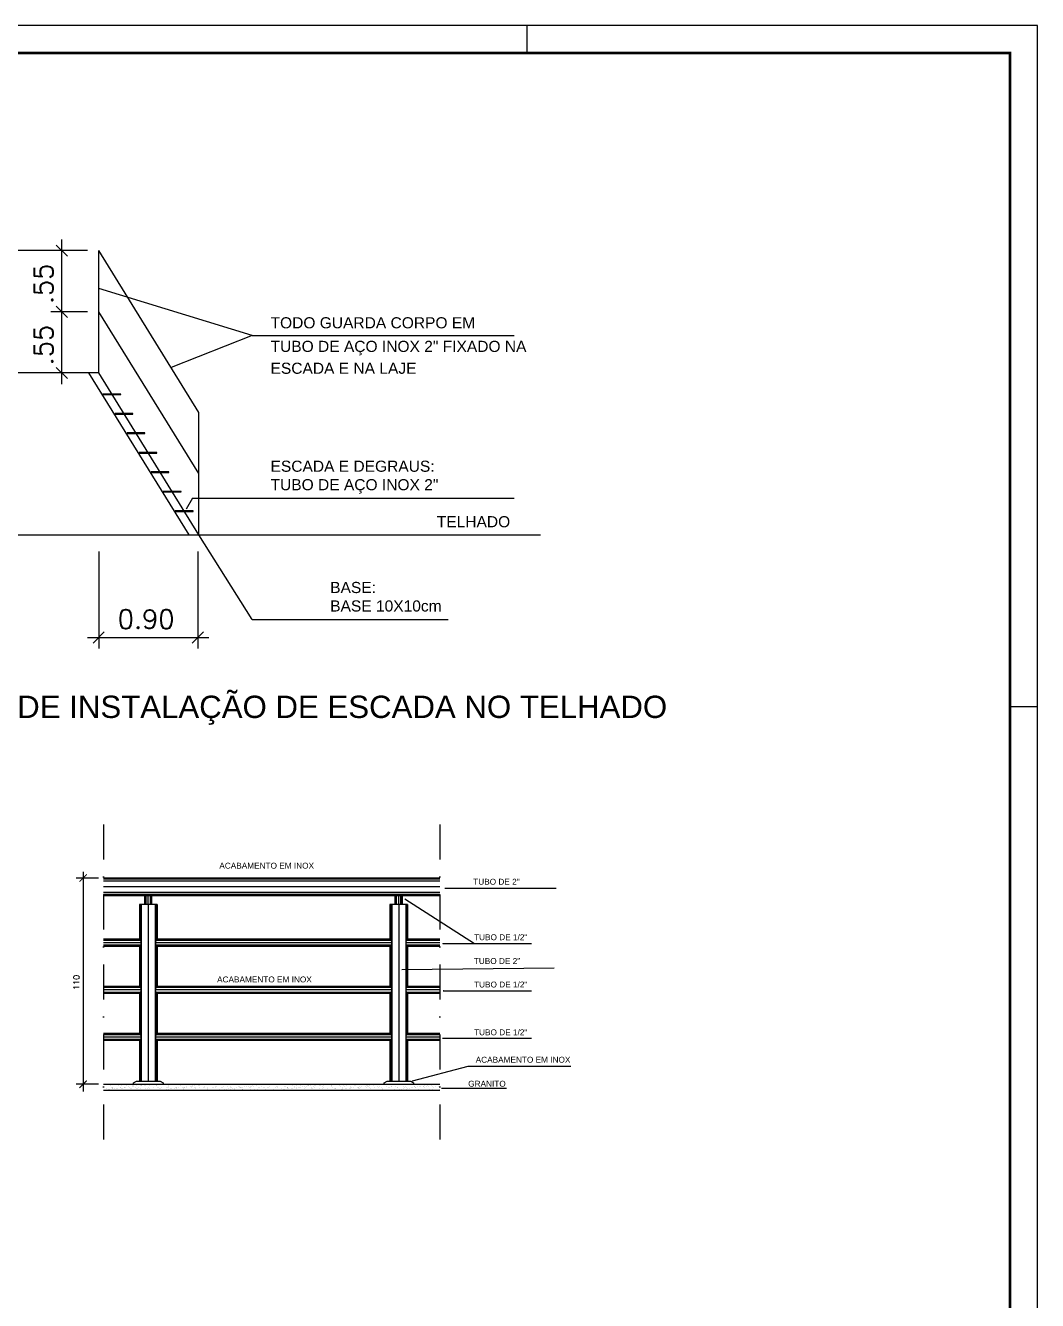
# Model space of a CAD drawing. Header units: millimetres. Extents: x -312439 to 477422, y -331570 to 212570.
# Drawn here: x -230230 to -193539, y -64918 to -18669 of the extents above; entities that cross this region are included whole.
import ezdxf

# ---------------------------------------------------------------- set-up
doc = ezdxf.new("R2010")
doc.units = ezdxf.units.MM
doc.linetypes.add('CONTINU', pattern=[0])
doc.linetypes.add('DASHDOT', pattern=[25.4, 12.7, -6.35, 0, -6.35])
doc.layers.add('0.1', color=8, linetype='Continuous', lineweight=13)
doc.layers.add('ARQ-FOLHA', color=7, linetype='Continuous')
doc.styles.add('ROMANS', font='romans.shx', dxfattribs={"height": 187.5})
doc.styles.get("Standard").update_dxf_attribs({"font": 'arial.ttf'})

# ---------------------------------------------------------------- blocks, each defined once
blk = doc.blocks.new('FOLHA A0')
at = {"layer": 'ARQ-FOLHA'}
for p, q in [((1189, 0), (0, 0)), ((1004, -10), (1004, 0)), ((1189, -841), (1189, 0)), ((1179, -247), (1189, -247))]:
    blk.add_line(p, q, dxfattribs=at)
at = {"layer": 'ARQ-FOLHA', "const_width": 1}
blk.add_lwpolyline([(1179, -10), (25, -10), (25, -831), (1179, -831), (1179, -10)], dxfattribs=at)
blk = doc.blocks.new('_Open90')
at = {"color": 0, "linetype": 'ByBlock', "lineweight": -2}
for p, q in [((0, 0), (-1, 0)), ((-0.5, 0.5), (0, 0)), ((0, 0), (-0.5, -0.5))]:
    blk.add_line(p, q, dxfattribs=at)

msp = doc.modelspace()

# ---------------------------------------------------------------- linework, layer by layer
at = {"color": 0, "linetype": 'ByBlock'}
for p, q in [((-228710.553, -27037.136), (-229113.874, -26633.814)), ((-228710.553, -29255.407), (-229113.874, -28852.085)), ((-229113.874, -28852.085), (-228710.553, -29255.407)), ((-229113.874, -31070.355), (-228710.553, -31473.677)), ((-227372.313, -40667.932), (-227775.635, -41071.254)), ((-224182.761, -41071.254), (-223779.439, -40667.932))]:
    msp.add_line(p, q, dxfattribs=at)
at = {"linetype": 'DASHDOT', "ltscale": 100}
for p, q in [((-227401.615, -47646.315), (-227401.615, -59130.323)), ((-215202.232, -47646.315), (-215202.232, -59130.323))]:
    msp.add_line(p, q, dxfattribs=at)
at = {"color": 8}
for p, q in [((-228139.769, -49370.214), (-228139.769, -57334.116)), ((-227579.499, -49592.851), (-228394.362, -49592.851)), ((-215202.232, -49608.728), (-227401.615, -49608.728)), ((-215202.232, -49636.858), (-227401.615, -49636.858)), ((-215202.232, -49702.496), (-227401.615, -49702.496)), ((-215202.232, -49913.473), (-227401.615, -49913.473)), ((-215202.232, -50124.451), (-227401.615, -50124.451)), ((-215202.232, -50190.088), (-227401.615, -50190.088)), ((-215202.232, -50218.219), (-227401.615, -50218.219)), ((-225898.024, -50554.342), (-225898.024, -50234.077)), ((-225887.776, -50554.342), (-225887.776, -50234.077)), ((-225857.03, -50554.342), (-225857.03, -50234.077)), ((-225778.875, -50554.36), (-225778.875, -50234.077)), ((-225700.72, -50554.342), (-225700.72, -50234.077)), ((-225669.974, -50554.342), (-225669.974, -50234.077)), ((-225659.726, -50554.342), (-225659.726, -50234.077)), ((-216813.732, -50554.36), (-216813.732, -50234.095)), ((-216803.484, -50554.36), (-216803.484, -50234.095)), ((-216772.739, -50554.36), (-216772.739, -50234.095)), ((-216694.583, -50554.379), (-216694.583, -50234.095)), ((-216616.428, -50554.36), (-216616.428, -50234.095)), ((-216585.683, -50554.36), (-216585.683, -50234.095)), ((-216575.434, -50554.36), (-216575.434, -50234.095)), ((-226095.714, -50554.36), (-226095.714, -51818.476)), ((-226088.729, -50554.36), (-226088.729, -51823.826)), ((-226074.627, -50554.36), (-226074.627, -51836.802)), ((-226030.237, -50554.36), (-226030.237, -56967.159)), ((-225778.875, -50554.36), (-225778.875, -56967.159)), ((-225527.513, -50554.36), (-225527.513, -56967.159)), ((-225483.123, -50554.36), (-225483.123, -51836.802)), ((-225469.021, -50554.36), (-225469.021, -51823.826)), ((-225462.036, -50554.36), (-225462.036, -51818.476)), ((-217011.422, -50554.36), (-217011.422, -51818.476)), ((-217004.437, -50554.36), (-217004.437, -51823.826)), ((-216990.335, -50554.36), (-216990.335, -51836.802)), ((-216945.945, -50554.36), (-216945.945, -56967.159)), ((-216694.583, -50554.36), (-216694.583, -56967.159)), ((-216443.221, -50554.36), (-216443.221, -56967.159)), ((-216398.831, -50554.36), (-216398.831, -51836.802)), ((-216384.729, -50554.36), (-216384.729, -51823.826)), ((-216377.744, -50554.36), (-216377.744, -51818.476)), ((-226091.109, -51821.932), (-227401.615, -51821.932)), ((-226080.86, -51830.666), (-227401.615, -51830.666)), ((-226057.661, -51857.885), (-227401.615, -51857.885)), ((-226031.464, -51944.08), (-227401.615, -51944.08)), ((-226057.661, -52030.274), (-227401.615, -52030.274)), ((-226080.86, -52057.494), (-227401.615, -52057.494)), ((-226089.999, -52065.354), (-227401.615, -52065.354)), ((-226095.714, -52069.683), (-226095.714, -53528.461)), ((-226095.714, -52069.683), (-226095.714, -53528.461)), ((-226088.729, -52064.334), (-226088.729, -53533.81)), ((-226088.729, -52064.334), (-226088.729, -53533.81)), ((-226074.627, -52051.358), (-226074.627, -53546.786)), ((-226074.627, -52051.358), (-226074.627, -53546.786)), ((-216947.172, -51944.08), (-225526.286, -51944.08)), ((-216973.369, -51857.885), (-225500.089, -51857.885)), ((-216973.369, -52030.274), (-225500.089, -52030.274)), ((-225483.123, -52051.358), (-225483.123, -53546.786)), ((-216996.568, -51830.666), (-225476.89, -51830.666)), ((-216996.568, -52057.494), (-225476.89, -52057.494)), ((-225469.021, -52064.334), (-225469.021, -53533.81)), ((-217005.707, -52065.354), (-225467.751, -52065.354)), ((-217006.817, -51821.932), (-225466.641, -51821.932)), ((-225462.036, -52069.683), (-225462.036, -53528.461)), ((-217011.422, -52069.683), (-217011.422, -53528.461)), ((-217011.422, -52069.683), (-217011.422, -53528.461)), ((-217004.437, -52064.334), (-217004.437, -53533.81)), ((-217004.437, -52064.334), (-217004.437, -53533.81)), ((-216990.335, -52051.358), (-216990.335, -53546.786)), ((-216990.335, -52051.358), (-216990.335, -53546.786)), ((-215202.232, -51944.08), (-216441.995, -51944.08)), ((-215202.232, -51857.885), (-216415.797, -51857.885)), ((-215202.232, -52030.274), (-216415.797, -52030.274)), ((-216398.831, -52051.358), (-216398.831, -53546.786)), ((-215202.232, -51830.666), (-216392.598, -51830.666)), ((-215202.232, -52057.494), (-216392.598, -52057.494)), ((-216384.729, -52064.334), (-216384.729, -53533.81)), ((-215202.232, -52065.354), (-216383.459, -52065.354)), ((-215202.232, -51821.932), (-216382.35, -51821.932)), ((-216377.744, -52069.683), (-216377.744, -53528.461)), ((-226090.581, -53532.33), (-227401.615, -53532.33)), ((-226080.86, -53540.65), (-227401.615, -53540.65)), ((-226057.661, -53567.87), (-227401.615, -53567.87)), ((-216973.369, -53567.87), (-225500.089, -53567.87)), ((-216996.568, -53540.65), (-225476.89, -53540.65)), ((-217006.289, -53532.33), (-225467.169, -53532.33)), ((-215202.232, -53567.87), (-216415.797, -53567.87)), ((-215202.232, -53540.65), (-216392.598, -53540.65)), ((-215202.232, -53532.33), (-216382.877, -53532.33)), ((-226031.464, -53654.064), (-227401.615, -53654.064)), ((-226057.661, -53740.259), (-227401.615, -53740.259)), ((-226080.86, -53767.478), (-227401.615, -53767.478)), ((-226090.581, -53775.799), (-227401.615, -53775.799)), ((-226095.714, -53779.668), (-226095.714, -55238.445)), ((-226095.714, -53779.668), (-226095.714, -55238.445)), ((-226088.729, -53774.318), (-226088.729, -55243.794)), ((-226088.729, -53774.318), (-226088.729, -55243.794)), ((-226074.627, -53761.343), (-226074.627, -55256.77)), ((-226074.627, -53761.343), (-226074.627, -55256.77)), ((-216947.172, -53654.064), (-225526.286, -53654.064)), ((-216973.369, -53740.259), (-225500.089, -53740.259)), ((-225483.123, -53761.343), (-225483.123, -55256.77)), ((-216996.568, -53767.478), (-225476.89, -53767.478)), ((-225469.021, -53774.318), (-225469.021, -55243.794)), ((-217006.289, -53775.799), (-225467.169, -53775.799)), ((-225462.036, -53779.668), (-225462.036, -55238.445)), ((-217011.422, -53779.668), (-217011.422, -55238.445)), ((-217011.422, -53779.668), (-217011.422, -55238.445)), ((-217004.437, -53774.318), (-217004.437, -55243.794)), ((-217004.437, -53774.318), (-217004.437, -55243.794)), ((-216990.335, -53761.343), (-216990.335, -55256.77)), ((-216990.335, -53761.343), (-216990.335, -55256.77)), ((-215202.232, -53654.064), (-216441.995, -53654.064)), ((-215202.232, -53740.259), (-216415.797, -53740.259)), ((-216398.831, -53761.343), (-216398.831, -55256.77)), ((-215202.232, -53767.478), (-216392.598, -53767.478)), ((-216384.729, -53774.318), (-216384.729, -55243.794)), ((-215202.232, -53775.799), (-216382.877, -53775.799)), ((-216377.744, -53779.668), (-216377.744, -55238.445)), ((-226090.581, -55242.314), (-227401.615, -55242.314)), ((-226080.86, -55250.635), (-227401.615, -55250.635)), ((-226057.661, -55277.854), (-227401.615, -55277.854)), ((-226031.464, -55364.049), (-227401.615, -55364.049)), ((-226057.661, -55450.243), (-227401.615, -55450.243)), ((-226080.86, -55477.462), (-227401.615, -55477.462)), ((-226090.581, -55485.783), (-227401.615, -55485.783)), ((-226095.714, -55489.652), (-226095.714, -56967.159)), ((-226095.714, -55489.652), (-226095.714, -56967.159)), ((-226088.729, -55484.303), (-226088.729, -56967.159)), ((-226088.729, -55484.303), (-226088.729, -56967.159)), ((-226074.627, -55471.327), (-226074.627, -56967.159)), ((-226074.627, -55471.327), (-226074.627, -56967.159)), ((-216947.172, -55364.049), (-225526.286, -55364.049)), ((-216973.369, -55277.854), (-225500.089, -55277.854)), ((-216973.369, -55450.243), (-225500.089, -55450.243)), ((-225483.123, -55471.327), (-225483.123, -56967.159)), ((-216996.568, -55250.635), (-225476.89, -55250.635)), ((-216996.568, -55477.462), (-225476.89, -55477.462)), ((-225469.021, -55484.303), (-225469.021, -56967.159)), ((-217006.289, -55242.314), (-225467.169, -55242.314)), ((-217006.289, -55485.783), (-225467.169, -55485.783)), ((-225462.036, -55489.652), (-225462.036, -56967.159)), ((-217011.422, -55489.652), (-217011.422, -56967.159)), ((-217011.422, -55489.652), (-217011.422, -56967.159)), ((-217004.437, -55484.303), (-217004.437, -56967.159)), ((-217004.437, -55484.303), (-217004.437, -56967.159)), ((-216990.335, -55471.327), (-216990.335, -56967.159)), ((-216990.335, -55471.327), (-216990.335, -56967.159)), ((-215202.232, -55364.049), (-216441.995, -55364.049)), ((-215202.232, -55277.854), (-216415.797, -55277.854)), ((-215202.232, -55450.243), (-216415.797, -55450.243)), ((-216398.831, -55471.327), (-216398.831, -56967.159)), ((-215202.232, -55250.635), (-216392.598, -55250.635)), ((-215202.232, -55477.462), (-216392.598, -55477.462)), ((-216384.729, -55484.303), (-216384.729, -56967.159)), ((-215202.232, -55242.314), (-216382.877, -55242.314)), ((-215202.232, -55485.783), (-216382.877, -55485.783)), ((-216377.744, -55489.652), (-216377.744, -56967.159)), ((-214182.878, -56417.763), (-210461.862, -56417.763)), ((-227579.499, -57074.033), (-228394.362, -57074.033)), ((-227401.615, -57074.033), (-215202.232, -57074.033)), ((-227401.615, -57287.781), (-215202.232, -57287.781))]:
    msp.add_line(p, q, dxfattribs=at)
for p, q in [((-215202.232, -49592.851), (-227401.615, -49592.851)), ((-215202.232, -50234.095), (-227401.615, -50234.095)), ((-225907.124, -50554.342), (-225907.124, -50234.077)), ((-225650.626, -50554.342), (-225650.626, -50234.077)), ((-216822.832, -50554.36), (-216822.832, -50234.095)), ((-216566.334, -50554.36), (-216566.334, -50234.095)), ((-226099.497, -50554.36), (-226099.497, -51815.831)), ((-225458.253, -50554.36), (-226099.497, -50554.36)), ((-225458.253, -50554.36), (-225458.253, -51815.831)), ((-217015.205, -50554.36), (-217015.205, -51815.831)), ((-216373.961, -50554.36), (-217015.205, -50554.36)), ((-216373.961, -50554.36), (-216373.961, -51815.831)), ((-226099.497, -51815.831), (-227401.615, -51815.831)), ((-226099.497, -52072.329), (-227401.615, -52072.329)), ((-226099.497, -52072.329), (-226099.497, -53525.815)), ((-226099.497, -52072.329), (-226099.497, -53525.815)), ((-217015.205, -51815.831), (-225458.253, -51815.831)), ((-217015.205, -52072.329), (-225458.253, -52072.329)), ((-225458.253, -52072.329), (-225458.253, -53525.815)), ((-217015.205, -52072.329), (-217015.205, -53525.815)), ((-217015.205, -52072.329), (-217015.205, -53525.815)), ((-215202.232, -51815.831), (-216373.961, -51815.831)), ((-216373.961, -52072.329), (-216373.961, -53525.815)), ((-215202.232, -52072.329), (-216373.961, -52072.329)), ((-226099.497, -53525.815), (-227401.615, -53525.815)), ((-217015.205, -53525.815), (-225458.253, -53525.815)), ((-215202.232, -53525.815), (-216373.961, -53525.815)), ((-226099.497, -53782.313), (-227401.615, -53782.313)), ((-226099.497, -53782.313), (-226099.497, -55235.8)), ((-226099.497, -53782.313), (-226099.497, -55235.8)), ((-217015.205, -53782.313), (-225458.253, -53782.313)), ((-225458.253, -53782.313), (-225458.253, -55235.8)), ((-217015.205, -53782.313), (-217015.205, -55235.8)), ((-217015.205, -53782.313), (-217015.205, -55235.8)), ((-216373.961, -53782.313), (-216373.961, -55235.8)), ((-215202.232, -53782.313), (-216373.961, -53782.313)), ((-226099.497, -55235.8), (-227401.615, -55235.8)), ((-226099.497, -55492.297), (-227401.615, -55492.297)), ((-226099.497, -55492.297), (-226099.497, -56967.159)), ((-226099.497, -55492.297), (-226099.497, -56967.159)), ((-217015.205, -55235.8), (-225458.253, -55235.8)), ((-217015.205, -55492.297), (-225458.253, -55492.297)), ((-225458.253, -55492.297), (-225458.253, -56967.159)), ((-217015.205, -55492.297), (-217015.205, -56967.159)), ((-217015.205, -55492.297), (-217015.205, -56967.159)), ((-215202.232, -55235.8), (-216373.961, -55235.8)), ((-216373.961, -55492.297), (-216373.961, -56967.159)), ((-215202.232, -55492.297), (-216373.961, -55492.297)), ((-226313.245, -57020.596), (-226206.371, -56967.159)), ((-226313.245, -57074.033), (-226313.245, -57020.596)), ((-226206.371, -56967.159), (-225351.379, -56967.159)), ((-226099.497, -56967.159), (-225458.253, -56967.159)), ((-225351.379, -56967.159), (-225244.505, -57020.596)), ((-225244.505, -57020.596), (-225244.505, -57074.033)), ((-217228.953, -57020.596), (-217122.079, -56967.159)), ((-217228.953, -57074.033), (-217228.953, -57020.596)), ((-217122.079, -56967.159), (-216267.087, -56967.159)), ((-217015.205, -56967.159), (-216373.961, -56967.159)), ((-216267.087, -56967.159), (-216160.213, -57020.596)), ((-216160.213, -57020.596), (-216160.213, -57074.033))]:
    msp.add_line(p, q)
at = {"color": 8, "linetype": 'Continuous'}
for p, q in [((-227373.062, -57281.527), (-227373.062, -57281.527)), ((-227276.614, -57234.92), (-227276.614, -57234.92)), ((-227227.897, -57262.415), (-227227.897, -57262.415)), ((-227198.358, -57092.403), (-227198.358, -57092.403)), ((-227172.268, -57255.092), (-227172.268, -57255.092)), ((-227147.735, -57136.027), (-227147.735, -57136.027)), ((-227115.513, -57184.024), (-227115.513, -57184.024)), ((-227091.984, -57189.877), (-227091.984, -57189.877)), ((-227085.381, -57243.653), (-227085.381, -57243.653)), ((-227072.285, -57207.927), (-227072.285, -57207.927)), ((-227070.445, -57212.736), (-227070.445, -57212.736)), ((-226996.861, -57231.352), (-226996.861, -57231.352)), ((-226940.217, -57224.542), (-226940.217, -57224.542)), ((-226884.588, -57217.218), (-226884.588, -57217.218)), ((-226859.079, -57125.628), (-226859.079, -57125.628)), ((-226797.701, -57205.779), (-226797.701, -57205.779)), ((-226782.692, -57183.419), (-226782.692, -57183.419)), ((-226770.707, -57096.076), (-226770.707, -57096.076)), ((-226751.008, -57114.127), (-226751.008, -57114.127)), ((-226737.624, -57212.131), (-226737.624, -57212.131)), ((-226723.468, -57232.663), (-226723.468, -57232.663)), ((-226658.029, -57199.326), (-226658.029, -57199.326)), ((-226652.536, -57186.668), (-226652.536, -57186.668)), ((-226596.907, -57179.344), (-226596.907, -57179.344)), ((-226579.327, -57122.059), (-226579.327, -57122.059)), ((-226510.02, -57167.905), (-226510.02, -57167.905)), ((-226449.871, -57182.815), (-226449.871, -57182.815)), ((-226434.812, -57222.263), (-226434.812, -57222.263)), ((-226404.803, -57211.526), (-226404.803, -57211.526)), ((-226364.855, -57148.794), (-226364.855, -57148.794)), ((-226336.752, -57105.526), (-226336.752, -57105.526)), ((-226309.227, -57141.47), (-226309.227, -57141.47)), ((-226305.933, -57123.371), (-226305.933, -57123.371)), ((-226230.378, -57203), (-226230.378, -57203)), ((-226222.34, -57130.031), (-226222.34, -57130.031)), ((-226210.679, -57221.05), (-226210.679, -57221.05)), ((-226155.06, -57218.695), (-226155.06, -57218.695)), ((-226117.051, -57182.21), (-226117.051, -57182.21)), ((-226077.175, -57110.92), (-226077.175, -57110.92)), ((-226071.982, -57210.921), (-226071.982, -57210.921)), ((-226021.546, -57103.596), (-226021.546, -57103.596)), ((-226017.278, -57112.971), (-226017.278, -57112.971)), ((-225934.659, -57092.157), (-225934.659, -57092.157)), ((-225909.101, -57109.199), (-225909.101, -57109.199)), ((-225889.402, -57127.25), (-225889.402, -57127.25)), ((-225881.667, -57220.006), (-225881.667, -57220.006)), ((-225796.423, -57212.449), (-225796.423, -57212.449)), ((-225784.23, -57181.605), (-225784.23, -57181.605)), ((-225739.161, -57210.317), (-225739.161, -57210.317)), ((-225737.526, -57109.403), (-225737.526, -57109.403)), ((-225593.011, -57209.606), (-225593.011, -57209.606)), ((-225475.146, -57118.649), (-225475.146, -57118.649)), ((-225464.132, -57110.714), (-225464.132, -57110.714)), ((-225451.409, -57181), (-225451.409, -57181)), ((-225406.341, -57209.712), (-225406.341, -57209.712)), ((-225368.772, -57216.123), (-225368.772, -57216.123)), ((-225349.073, -57234.173), (-225349.073, -57234.173)), ((-225313.259, -57206.038), (-225313.259, -57206.038)), ((-225260.76, -57280.15), (-225260.76, -57280.15)), ((-225175.477, -57100.314), (-225175.477, -57100.314)), ((-225118.588, -57180.395), (-225118.588, -57180.395)), ((-225115.596, -57261.039), (-225115.596, -57261.039)), ((-225073.52, -57209.107), (-225073.52, -57209.107)), ((-225059.967, -57253.715), (-225059.967, -57253.715)), ((-225047.495, -57122.322), (-225047.495, -57122.322)), ((-225039.866, -57207.349), (-225039.866, -57207.349)), ((-225027.796, -57140.373), (-225027.796, -57140.373)), ((-224973.08, -57242.276), (-224973.08, -57242.276)), ((-224934.817, -57225.572), (-224934.817, -57225.572)), ((-224895.724, -57096.746), (-224895.724, -57096.746)), ((-224827.915, -57223.165), (-224827.915, -57223.165)), ((-224785.767, -57179.791), (-224785.767, -57179.791)), ((-224772.286, -57215.841), (-224772.286, -57215.841)), ((-224751.21, -57196.95), (-224751.21, -57196.95)), ((-224740.699, -57208.502), (-224740.699, -57208.502)), ((-224685.399, -57204.402), (-224685.399, -57204.402)), ((-224622.331, -57098.057), (-224622.331, -57098.057)), ((-224613.54, -57131.772), (-224613.54, -57131.772)), ((-224540.234, -57185.291), (-224540.234, -57185.291)), ((-224507.166, -57229.246), (-224507.166, -57229.246)), ((-224487.467, -57247.296), (-224487.467, -57247.296)), ((-224484.606, -57177.967), (-224484.606, -57177.967)), ((-224471.458, -57193.381), (-224471.458, -57193.381)), ((-224452.946, -57179.186), (-224452.946, -57179.186)), ((-224407.878, -57207.897), (-224407.878, -57207.897)), ((-224397.719, -57166.528), (-224397.719, -57166.528)), ((-224333.676, -57087.657), (-224333.676, -57087.657)), ((-224252.554, -57147.417), (-224252.554, -57147.417)), ((-224198.064, -57194.692), (-224198.064, -57194.692)), ((-224196.925, -57140.093), (-224196.925, -57140.093)), ((-224185.889, -57135.445), (-224185.889, -57135.445)), ((-224166.19, -57153.496), (-224166.19, -57153.496)), ((-224120.125, -57178.581), (-224120.125, -57178.581)), ((-224110.038, -57128.654), (-224110.038, -57128.654)), ((-224075.057, -57207.293), (-224075.057, -57207.293)), ((-224073.211, -57238.695), (-224073.211, -57238.695)), ((-224053.923, -57084.089), (-224053.923, -57084.089)), ((-223964.873, -57109.543), (-223964.873, -57109.543)), ((-223909.409, -57184.293), (-223909.409, -57184.293)), ((-223909.244, -57102.219), (-223909.244, -57102.219)), ((-223822.357, -57090.781), (-223822.357, -57090.781)), ((-223787.304, -57177.976), (-223787.304, -57177.976)), ((-223780.53, -57085.4), (-223780.53, -57085.4)), ((-223751.934, -57144.895), (-223751.934, -57144.895)), ((-223742.236, -57206.688), (-223742.236, -57206.688)), ((-223645.56, -57242.369), (-223645.56, -57242.369)), ((-223629.657, -57180.724), (-223629.657, -57180.724)), ((-223625.861, -57260.419), (-223625.861, -57260.419)), ((-223491.875, -57075.001), (-223491.875, -57075.001)), ((-223485.142, -57280.928), (-223485.142, -57280.928)), ((-223454.484, -57177.371), (-223454.484, -57177.371)), ((-223409.415, -57206.083), (-223409.415, -57206.083)), ((-223356.263, -57182.036), (-223356.263, -57182.036)), ((-223324.283, -57148.568), (-223324.283, -57148.568)), ((-223304.584, -57166.619), (-223304.584, -57166.619)), ((-223211.605, -57251.818), (-223211.605, -57251.818)), ((-223205.39, -57277.36), (-223205.39, -57277.36)), ((-223148.459, -57278.773), (-223148.459, -57278.773)), ((-223121.663, -57176.767), (-223121.663, -57176.767)), ((-223076.594, -57205.478), (-223076.594, -57205.478)), ((-223067.608, -57171.636), (-223067.608, -57171.636)), ((-223003.294, -57259.662), (-223003.294, -57259.662)), ((-222947.665, -57252.338), (-222947.665, -57252.338)), ((-222931.997, -57278.671), (-222931.997, -57278.671)), ((-222890.328, -57158.018), (-222890.328, -57158.018)), ((-222860.778, -57240.899), (-222860.778, -57240.899)), ((-222788.842, -57176.162), (-222788.842, -57176.162)), ((-222787.855, -57168.068), (-222787.855, -57168.068)), ((-222783.954, -57255.492), (-222783.954, -57255.492)), ((-222764.255, -57273.543), (-222764.255, -57273.543)), ((-222743.774, -57204.873), (-222743.774, -57204.873)), ((-222715.613, -57221.788), (-222715.613, -57221.788)), ((-222659.985, -57214.464), (-222659.985, -57214.464)), ((-222643.341, -57268.271), (-222643.341, -57268.271)), ((-222573.098, -57203.025), (-222573.098, -57203.025)), ((-222514.462, -57169.379), (-222514.462, -57169.379)), ((-222462.677, -57161.691), (-222462.677, -57161.691)), ((-222456.021, -57175.557), (-222456.021, -57175.557)), ((-222442.978, -57179.742), (-222442.978, -57179.742)), ((-222427.933, -57183.914), (-222427.933, -57183.914)), ((-222410.953, -57204.269), (-222410.953, -57204.269)), ((-222372.304, -57176.59), (-222372.304, -57176.59)), ((-222363.589, -57264.703), (-222363.589, -57264.703)), ((-222349.999, -57264.941), (-222349.999, -57264.941)), ((-222285.417, -57165.151), (-222285.417, -57165.151)), ((-222225.807, -57158.979), (-222225.807, -57158.979)), ((-222140.252, -57146.04), (-222140.252, -57146.04)), ((-222123.2, -57174.952), (-222123.2, -57174.952)), ((-222121.701, -57085.941), (-222121.701, -57085.941)), ((-222090.195, -57266.014), (-222090.195, -57266.014)), ((-222084.623, -57138.716), (-222084.623, -57138.716)), ((-222078.132, -57203.664), (-222078.132, -57203.664)), ((-222028.722, -57171.141), (-222028.722, -57171.141)), ((-221997.737, -57127.278), (-221997.737, -57127.278)), ((-221946.054, -57155.411), (-221946.054, -57155.411)), ((-221922.348, -57268.615), (-221922.348, -57268.615)), ((-221902.649, -57286.666), (-221902.649, -57286.666)), ((-221852.572, -57108.166), (-221852.572, -57108.166)), ((-221801.54, -57255.615), (-221801.54, -57255.615)), ((-221796.943, -57100.843), (-221796.943, -57100.843)), ((-221790.379, -57174.347), (-221790.379, -57174.347)), ((-221745.311, -57203.059), (-221745.311, -57203.059)), ((-221710.056, -57089.404), (-221710.056, -57089.404)), ((-221707.445, -57077.34), (-221707.445, -57077.34)), ((-221672.661, -57156.722), (-221672.661, -57156.722)), ((-221601.071, -57174.814), (-221601.071, -57174.814)), ((-221581.372, -57192.865), (-221581.372, -57192.865)), ((-221521.788, -57252.046), (-221521.788, -57252.046)), ((-221488.393, -57278.064), (-221488.393, -57278.064)), ((-221457.558, -57173.742), (-221457.558, -57173.742)), ((-221412.49, -57202.454), (-221412.49, -57202.454)), ((-221384.006, -57146.323), (-221384.006, -57146.323)), ((-221279.794, -57081.013), (-221279.794, -57081.013)), ((-221260.095, -57099.064), (-221260.095, -57099.064)), ((-221248.394, -57253.358), (-221248.394, -57253.358)), ((-221167.116, -57184.264), (-221167.116, -57184.264)), ((-221124.738, -57173.138), (-221124.738, -57173.138)), ((-221104.253, -57142.754), (-221104.253, -57142.754)), ((-221079.669, -57201.849), (-221079.669, -57201.849)), ((-221060.742, -57281.738), (-221060.742, -57281.738)), ((-221036.157, -57277.396), (-221036.157, -57277.396)), ((-220959.739, -57242.958), (-220959.739, -57242.958)), ((-220890.993, -57258.285), (-220890.993, -57258.285)), ((-220845.839, -57090.463), (-220845.839, -57090.463)), ((-220835.364, -57250.961), (-220835.364, -57250.961)), ((-220830.86, -57144.065), (-220830.86, -57144.065)), ((-220791.917, -57172.533), (-220791.917, -57172.533)), ((-220748.477, -57239.522), (-220748.477, -57239.522)), ((-220746.848, -57201.245), (-220746.848, -57201.245)), ((-220739.465, -57187.937), (-220739.465, -57187.937)), ((-220719.766, -57205.988), (-220719.766, -57205.988)), ((-220679.986, -57239.39), (-220679.986, -57239.39)), ((-220603.312, -57220.411), (-220603.312, -57220.411)), ((-220547.683, -57213.087), (-220547.683, -57213.087)), ((-220542.205, -57133.666), (-220542.205, -57133.666)), ((-220460.796, -57201.648), (-220460.796, -57201.648)), ((-220459.096, -57171.928), (-220459.096, -57171.928)), ((-220418.188, -57094.136), (-220418.188, -57094.136)), ((-220414.028, -57200.64), (-220414.028, -57200.64)), ((-220406.593, -57240.701), (-220406.593, -57240.701)), ((-220398.489, -57112.187), (-220398.489, -57112.187)), ((-220315.631, -57182.537), (-220315.631, -57182.537)), ((-220305.51, -57197.387), (-220305.51, -57197.387)), ((-220262.452, -57130.097), (-220262.452, -57130.097)), ((-220260.003, -57175.213), (-220260.003, -57175.213)), ((-220173.116, -57163.775), (-220173.116, -57163.775)), ((-220126.275, -57171.323), (-220126.275, -57171.323)), ((-220117.938, -57230.301), (-220117.938, -57230.301)), ((-220081.207, -57200.035), (-220081.207, -57200.035)), ((-220027.951, -57144.663), (-220027.951, -57144.663)), ((-219989.059, -57131.409), (-219989.059, -57131.409)), ((-219984.233, -57103.586), (-219984.233, -57103.586)), ((-219972.322, -57137.34), (-219972.322, -57137.34)), ((-219885.435, -57125.901), (-219885.435, -57125.901)), ((-219877.859, -57201.06), (-219877.859, -57201.06)), ((-219858.16, -57219.111), (-219858.16, -57219.111)), ((-219838.185, -57226.733), (-219838.185, -57226.733)), ((-219793.454, -57170.718), (-219793.454, -57170.718)), ((-219748.386, -57199.43), (-219748.386, -57199.43)), ((-219740.27, -57106.789), (-219740.27, -57106.789)), ((-219700.403, -57121.009), (-219700.403, -57121.009)), ((-219684.641, -57099.466), (-219684.641, -57099.466)), ((-219597.754, -57088.027), (-219597.754, -57088.027)), ((-219564.792, -57228.044), (-219564.792, -57228.044)), ((-219556.582, -57107.259), (-219556.582, -57107.259)), ((-219536.883, -57125.31), (-219536.883, -57125.31)), ((-219460.633, -57170.114), (-219460.633, -57170.114)), ((-219443.904, -57210.51), (-219443.904, -57210.51)), ((-219420.651, -57117.441), (-219420.651, -57117.441)), ((-219415.565, -57198.825), (-219415.565, -57198.825)), ((-219276.137, -57217.644), (-219276.137, -57217.644)), ((-219147.258, -57118.752), (-219147.258, -57118.752)), ((-219127.812, -57169.509), (-219127.812, -57169.509)), ((-219122.627, -57116.709), (-219122.627, -57116.709)), ((-219082.744, -57198.221), (-219082.744, -57198.221)), ((-219016.253, -57214.183), (-219016.253, -57214.183)), ((-219010.743, -57287.458), (-219010.743, -57287.458)), ((-218996.554, -57232.234), (-218996.554, -57232.234)), ((-218996.384, -57214.076), (-218996.384, -57214.076)), ((-218923.856, -57276.019), (-218923.856, -57276.019)), ((-218858.602, -57108.352), (-218858.602, -57108.352)), ((-218794.992, -57168.904), (-218794.992, -57168.904)), ((-218778.691, -57256.908), (-218778.691, -57256.908)), ((-218749.923, -57197.616), (-218749.923, -57197.616)), ((-218723.062, -57249.584), (-218723.062, -57249.584)), ((-218722.991, -57215.387), (-218722.991, -57215.387)), ((-218694.976, -57120.382), (-218694.976, -57120.382)), ((-218675.277, -57138.433), (-218675.277, -57138.433)), ((-218636.175, -57238.145), (-218636.175, -57238.145)), ((-218582.298, -57223.633), (-218582.298, -57223.633)), ((-218578.85, -57104.784), (-218578.85, -57104.784)), ((-218491.01, -57219.034), (-218491.01, -57219.034)), ((-218462.171, -57168.299), (-218462.171, -57168.299)), ((-218435.382, -57211.71), (-218435.382, -57211.71)), ((-218434.336, -57204.988), (-218434.336, -57204.988)), ((-218417.102, -57197.011), (-218417.102, -57197.011)), ((-218348.495, -57200.272), (-218348.495, -57200.272)), ((-218305.456, -57106.095), (-218305.456, -57106.095)), ((-218261.021, -57129.832), (-218261.021, -57129.832)), ((-218203.33, -57181.16), (-218203.33, -57181.16)), ((-218154.647, -57227.306), (-218154.647, -57227.306)), ((-218154.583, -57201.419), (-218154.583, -57201.419)), ((-218147.701, -57173.837), (-218147.701, -57173.837)), ((-218134.948, -57245.357), (-218134.948, -57245.357)), ((-218129.35, -57167.694), (-218129.35, -57167.694)), ((-218084.281, -57196.406), (-218084.281, -57196.406)), ((-218060.814, -57162.398), (-218060.814, -57162.398)), ((-218016.801, -57095.695), (-218016.801, -57095.695)), ((-217915.649, -57143.286), (-217915.649, -57143.286)), ((-217881.19, -57202.73), (-217881.19, -57202.73)), ((-217860.02, -57135.963), (-217860.02, -57135.963)), ((-217833.37, -57133.505), (-217833.37, -57133.505)), ((-217813.671, -57151.556), (-217813.671, -57151.556)), ((-217796.529, -57167.09), (-217796.529, -57167.09)), ((-217773.133, -57124.524), (-217773.133, -57124.524)), ((-217751.461, -57195.801), (-217751.461, -57195.801)), ((-217737.049, -57092.127), (-217737.049, -57092.127)), ((-217720.692, -57236.756), (-217720.692, -57236.756)), ((-217627.969, -57105.413), (-217627.969, -57105.413)), ((-217592.534, -57192.331), (-217592.534, -57192.331)), ((-217572.34, -57098.089), (-217572.34, -57098.089)), ((-217485.453, -57086.65), (-217485.453, -57086.65)), ((-217463.708, -57166.485), (-217463.708, -57166.485)), ((-217463.655, -57093.438), (-217463.655, -57093.438)), ((-217418.64, -57195.197), (-217418.64, -57195.197)), ((-217399.415, -57142.955), (-217399.415, -57142.955)), ((-217312.782, -57188.762), (-217312.782, -57188.762)), ((-217293.041, -57240.429), (-217293.041, -57240.429)), ((-217273.342, -57258.48), (-217273.342, -57258.48)), ((-217175, -57083.039), (-217175, -57083.039)), ((-217130.887, -57165.88), (-217130.887, -57165.88)), ((-217085.819, -57194.592), (-217085.819, -57194.592)), ((-217039.389, -57190.074), (-217039.389, -57190.074)), ((-216971.764, -57146.628), (-216971.764, -57146.628)), ((-216952.065, -57164.679), (-216952.065, -57164.679)), ((-216898.441, -57286.081), (-216898.441, -57286.081)), ((-216895.247, -57079.47), (-216895.247, -57079.47)), ((-216888.515, -57285.398), (-216888.515, -57285.398)), ((-216859.086, -57249.879), (-216859.086, -57249.879)), ((-216811.554, -57274.642), (-216811.554, -57274.642)), ((-216798.066, -57165.275), (-216798.066, -57165.275)), ((-216752.998, -57193.987), (-216752.998, -57193.987)), ((-216750.733, -57179.674), (-216750.733, -57179.674)), ((-216666.389, -57255.531), (-216666.389, -57255.531)), ((-216621.854, -57080.782), (-216621.854, -57080.782)), ((-216615.122, -57286.709), (-216615.122, -57286.709)), ((-216610.761, -57248.207), (-216610.761, -57248.207)), ((-216537.809, -57156.078), (-216537.809, -57156.078)), ((-216523.874, -57236.769), (-216523.874, -57236.769)), ((-216470.981, -57176.106), (-216470.981, -57176.106)), ((-216465.245, -57164.67), (-216465.245, -57164.67)), ((-216431.435, -57253.552), (-216431.435, -57253.552)), ((-216420.177, -57193.382), (-216420.177, -57193.382)), ((-216411.736, -57271.603), (-216411.736, -57271.603)), ((-216378.709, -57217.657), (-216378.709, -57217.657)), ((-216326.466, -57276.309), (-216326.466, -57276.309)), ((-216323.08, -57210.334), (-216323.08, -57210.334)), ((-216236.193, -57198.895), (-216236.193, -57198.895)), ((-216197.587, -57177.417), (-216197.587, -57177.417)), ((-216132.425, -57164.066), (-216132.425, -57164.066)), ((-216110.158, -57159.751), (-216110.158, -57159.751)), ((-216091.028, -57179.783), (-216091.028, -57179.783)), ((-216090.459, -57177.802), (-216090.459, -57177.802)), ((-216087.356, -57192.777), (-216087.356, -57192.777)), ((-216046.714, -57272.741), (-216046.714, -57272.741)), ((-216035.399, -57172.46), (-216035.399, -57172.46)), ((-215997.48, -57263.002), (-215997.48, -57263.002)), ((-215948.513, -57161.021), (-215948.513, -57161.021)), ((-215908.932, -57167.017), (-215908.932, -57167.017)), ((-215803.348, -57141.91), (-215803.348, -57141.91)), ((-215799.604, -57163.461), (-215799.604, -57163.461)), ((-215773.321, -57274.052), (-215773.321, -57274.052)), ((-215769.182, -57084.002), (-215769.182, -57084.002)), ((-215754.535, -57192.172), (-215754.535, -57192.172)), ((-215747.719, -57134.586), (-215747.719, -57134.586)), ((-215676.203, -57169.201), (-215676.203, -57169.201)), ((-215660.832, -57123.147), (-215660.832, -57123.147)), ((-215629.18, -57163.449), (-215629.18, -57163.449)), ((-215569.829, -57266.675), (-215569.829, -57266.675)), ((-215550.13, -57284.726), (-215550.13, -57284.726)), ((-215515.667, -57104.036), (-215515.667, -57104.036)), ((-215484.665, -57263.653), (-215484.665, -57263.653)), ((-215466.783, -57162.856), (-215466.783, -57162.856)), ((-215460.038, -57096.712), (-215460.038, -57096.712)), ((-215421.715, -57191.568), (-215421.715, -57191.568)), ((-215373.151, -57085.273), (-215373.151, -57085.273)), ((-215355.786, -57164.76), (-215355.786, -57164.76)), ((-215354.927, -57075.4), (-215354.927, -57075.4)), ((-215248.552, -57172.874), (-215248.552, -57172.874)), ((-215228.853, -57190.925), (-215228.853, -57190.925)), ((-215204.913, -57260.084), (-215204.913, -57260.084))]:
    msp.add_line(p, q, dxfattribs=at)
at = {"color": 0, "linetype": 'ByBlock', "const_width": 40.078}
for points in [[(-228273.361, -49726.444), (-228006.176, -49459.259)], [(-228006.176, -56940.44), (-228273.361, -57207.625)]]:
    msp.add_lwpolyline(points, dxfattribs=at)
at = {"color": 8}
msp.add_lwpolyline([(-216473.109, -50344.971), (-213944.729, -51973.575)], dxfattribs=at)
at = {"color": 8, "extrusion": (0, 0, -1)}
for points in [[(215021.345, -49963.796), (210989.72, -49963.796)], [(215097.816, -51973.575), (211882.457, -51973.575)], [(216584.288, -52909.479), (211061.234, -52856.572)], [(215078.629, -53687.199), (211882.457, -53687.199)], [(215112.785, -55400.823), (211882.457, -55400.823)], [(216196.528, -56955.612), (214182.878, -56417.763)], [(215141.602, -57218.78), (212790.374, -57218.78)]]:
    msp.add_lwpolyline(points, dxfattribs=at)
for centre, start, end in [((-226186.361, -51944.08), 304.1099218, 55.8900782), ((-225371.39, -51944.08), 124.1099218, 235.8900782), ((-217102.069, -51944.08), 304.1099218, 55.8900782), ((-216287.098, -51944.08), 124.1099218, 235.8900782), ((-226186.361, -53654.064), 304.1099218, 55.8900782), ((-225371.39, -53654.064), 124.1099218, 235.8900782), ((-217102.069, -53654.064), 304.1099218, 55.8900782), ((-216287.098, -53654.064), 124.1099218, 235.8900782), ((-226186.361, -55364.049), 304.1099218, 55.8900782), ((-225371.39, -55364.049), 124.1099218, 235.8900782), ((-217102.069, -55364.049), 304.1099218, 55.8900782), ((-216287.098, -55364.049), 124.1099218, 235.8900782)]:
    msp.add_arc(centre, 154.897, start, end)
at = {"layer": '0.1', "color": 8, "linetype": 'CONTINU', "lineweight": -2}
for p, q in [((-228912.213, -31675.338), (-228912.213, -26432.153)), ((-227977.296, -26835.475), (-232943.537, -26835.475)), ((-222014.574, -29908.513), (-227573.974, -28204.303)), ((-227977.296, -29053.746), (-229315.535, -29053.746)), ((-222014.574, -29908.513), (-224952.382, -31070.355)), ((-222014.574, -29908.513), (-212517.314, -29908.513)), ((-227977.296, -31272.016), (-232943.537, -31272.016)), ((-224171.105, -35819.305), (-224398.798, -36212.71)), ((-224171.105, -35819.305), (-212517.314, -35819.305)), ((-222008.317, -40218.163), (-223940.18, -37141.991)), ((-227573.974, -37754.982), (-227573.974, -41272.915)), ((-223981.1, -37754.982), (-223981.1, -41272.915)), ((-222008.317, -40218.163), (-214909.147, -40218.163)), ((-227977.296, -40869.593), (-223577.778, -40869.593))]:
    msp.add_line(p, q, dxfattribs=at)
at = {"layer": '0.1', "color": 7, "linetype": 'CONTINU', "lineweight": -2}
for p, q in [((-227573.974, -31272.016), (-227573.974, -26835.475)), ((-223940.18, -32705.45), (-227573.974, -26835.475)), ((-223940.18, -34923.72), (-227573.974, -29053.746)), ((-227573.974, -31272.016), (-242165.944, -31272.016)), ((-224295.942, -37141.991), (-227929.735, -31272.016)), ((-223940.18, -37141.991), (-227573.974, -31272.016)), ((-226776.569, -32038.917), (-227421.884, -32038.917)), ((-227421.884, -32038.917), (-227421.884, -32059.083)), ((-227421.884, -32059.083), (-226776.569, -32059.083)), ((-226776.569, -32059.083), (-226776.569, -32038.917)), ((-226339.636, -32744.73), (-226984.952, -32744.73)), ((-226984.952, -32744.73), (-226984.952, -32764.897)), ((-226984.952, -32764.897), (-226339.636, -32764.897)), ((-226339.636, -32764.897), (-226339.636, -32744.73)), ((-223940.18, -37141.991), (-223940.18, -32705.45)), ((-225902.704, -33450.544), (-226548.019, -33450.544)), ((-226548.019, -33450.544), (-226548.019, -33470.71)), ((-226548.019, -33470.71), (-225902.704, -33470.71)), ((-225902.704, -33470.71), (-225902.704, -33450.544)), ((-225465.772, -34156.357), (-226111.087, -34156.357)), ((-226111.087, -34156.357), (-226111.087, -34176.523)), ((-226111.087, -34176.523), (-225465.772, -34176.523)), ((-225465.772, -34176.523), (-225465.772, -34156.357)), ((-225028.84, -34862.171), (-225674.155, -34862.171)), ((-225674.155, -34862.171), (-225674.155, -34882.337)), ((-225674.155, -34882.337), (-225028.84, -34882.337)), ((-225028.84, -34882.337), (-225028.84, -34862.171)), ((-224591.908, -35567.984), (-225237.223, -35567.984)), ((-225237.223, -35567.984), (-225237.223, -35588.15)), ((-225237.223, -35588.15), (-224591.908, -35588.15)), ((-224591.908, -35588.15), (-224591.908, -35567.984)), ((-224154.976, -36273.797), (-224800.291, -36273.797)), ((-224800.291, -36273.797), (-224800.291, -36293.963)), ((-224800.291, -36293.963), (-224154.976, -36293.963)), ((-224154.976, -36293.963), (-224154.976, -36273.797)), ((-242458.24, -37141.991), (-211556.571, -37141.991))]:
    msp.add_line(p, q, dxfattribs=at)

# ---------------------------------------------------------------- block references
at = {"xscale": 2.428955042631485, "yscale": 2.428955042631485, "zscale": 2.428955042631485, "rotation": 147.213216418214}
msp.add_blockref('_Open90', (-216475.151, -50343.655), dxfattribs=at)
at = {"extrusion": (0, 0, -1), "xscale": 2.428955042631484, "yscale": 2.428955042631484, "zscale": 2.428955042631484}
for p in [(215023.774, -49963.796), (215100.245, -51973.575), (215081.058, -53687.199), (215115.214, -55400.823), (215144.031, -57218.78)]:
    msp.add_blockref('_Open90', p, dxfattribs=at)
at = {"extrusion": (0, 0, -1)}
for p, xscale, yscale, zscale, rotation in [((216586.716, -52909.502), 2.428955042631483, 2.428955042631483, 2.428955042631483, 359.4511620947683), ((216198.875, -56956.239), 2.428955042631485, 2.428955042631485, 2.428955042631485, 345.0453118710541)]:
    msp.add_blockref('_Open90', p, dxfattribs=dict(at, xscale=xscale, yscale=yscale, zscale=zscale, rotation=rotation))
at = {"layer": 'ARQ-FOLHA', "xscale": 100, "yscale": 100, "zscale": 100}
msp.add_blockref('FOLHA A0', (-312438.563, -18669.027), dxfattribs=at)

# ---------------------------------------------------------------- texts
for s, height, p in [('ACABAMENTO EM INOX', 213.74804, (-223202.525, -49253.289)), ('TUBO DE 2"', 213.748, (-213995.997, -49835.18)), ('TUBO DE 1/2"', 213.74804, (-213966.686, -51847.743)), ('TUBO DE 2"', 213.748, (-213975.38, -52710.823)), ('ACABAMENTO EM INOX', 213.74804, (-223283.858, -53379.043)), ('TUBO DE 1/2"', 213.74804, (-213966.686, -53563.428)), ('TUBO DE 1/2"', 213.74804, (-213966.686, -55297.173)), ('ACABAMENTO EM INOX', 213.74804, (-213907.426, -56291.306)), ('GRANITO', 213.748, (-214178.92, -57161.451))]:
    msp.add_text(s, height=height).set_placement(p)
at = {"color": 7, "style": 'ROMANS'}
msp.add_text('110', height=213.748, rotation=90, dxfattribs=at).set_placement((-228278.242, -53654.064))
at = {"layer": '0.1', "color": 7, "style": 'ROMANS'}
for p in [(-229234.871, -28777.182), (-229234.871, -30995.453)]:
    msp.add_text('.55', height=685.6473, rotation=90, dxfattribs=at).set_placement(p)
at = {"layer": '0.1', "color": 7, "text_generation_flag": 6}
for s, height, p in [('TODO GUARDA CORPO EM  ', 403.32193, (-221345.37, -29654.485)), ('TUBO DE AÇO INOX 2" FIXADO NA ', 403.32193, (-221345.37, -30510.012)), ('ESCADA E NA LAJE', 403.32193, (-221345.37, -31303.717)), ('ESCADA E DEGRAUS:', 403.32193, (-221345.37, -34857.213)), ('TUBO DE AÇO INOX 2"', 403.32193, (-221345.37, -35527.161)), ('TELHADO', 403.3219, (-215317.596, -36870.637)), ('BASE:', 403.3219, (-219182.582, -39256.071)), ('BASE 10X10cm', 403.32193, (-219182.582, -39926.019))]:
    msp.add_text(s, height=height, rotation=180, dxfattribs=at).set_placement(p)
at = {"layer": '0.1', "color": 7, "style": 'ROMANS'}
msp.add_text('0.90', height=685.6473, dxfattribs=at).set_placement((-226885.594, -40546.935))
at = {"layer": '0.1', "color": 7}
msp.add_text('DETALHE - ESCADA DE INSTALAÇÃO DE ESCADA NO TELHADO', height=809.65168, dxfattribs=at).set_placement((-241717.001, -43788.145))

doc.saveas('drawing.dxf')
